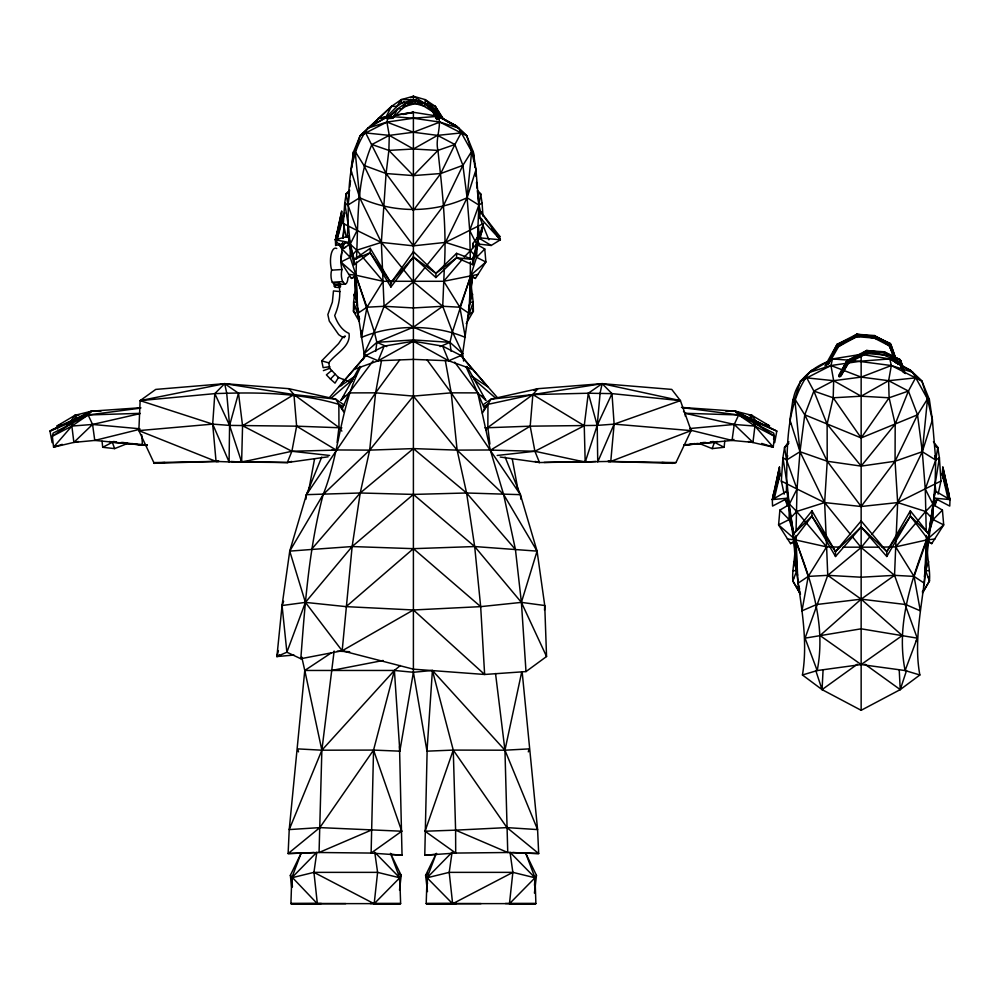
<?xml version="1.0" encoding="UTF-8"?>
<svg xmlns="http://www.w3.org/2000/svg" width="1000" height="1000" viewBox="0 0 1000 1000"><rect width="100%" height="100%" fill="white"/><g stroke="black" fill="none" stroke-linecap="round" stroke-linejoin="round"><path stroke-width="1.5" d="M375.725 351.35L376.863 342.337L374.35 331.9L350.2 257.337L350.2 244.188L348.5 226.513L344.725 203.012L346.138 193.988L349.075 190.975M793.9 534.15L789.15 519.587L789.163 504.613L787.225 484.487L782.913 457.713L784.538 447.438L788.863 441.7M400.337 665.5L394.4 670.462L373.55 750.088L371.112 853.062L402.038 855.225L399.513 746.488M435.9 277.55L435.913 273.35L456.587 253.35L472.725 259.45L472.7 264.688L456.637 257.775L435.913 273.35L413.4 257.013L390.9 282.812L390.913 287.013L413.4 257.013L435.9 277.55L456.637 257.775L456.587 253.35M928.688 540.138L934.575 498.15L949.75 506.075L950 499.6L935.113 491L928.713 533.8L910.387 516.125L886.787 551.562L861.15 527.038L835.525 556.5L835.512 551.562L861.15 527.038L886.775 556.5L886.787 551.562L910.337 510.85L928.713 533.8L928.688 540.138L910.387 516.125L910.337 510.85M390.913 287.013L370.175 252.738L370.225 248.312L354.087 259.45L354.113 264.688L370.175 252.738L390.9 282.812L413.4 251.663L435.913 273.35M835.525 556.5L811.912 516.175L811.963 510.85L793.587 533.8L793.612 540.138L811.912 516.175L835.512 551.562L861.15 520.9L886.787 551.562M522.175 672L537.587 829.587L538.688 853.562L507.75 852.5L455.7 853.062L424.775 855.225L427.188 748.05M154.15 462.587L218.688 461.35L154.162 463.312L138.85 430.613L140.137 400.625L155.75 389.412L224.662 383.663L226.675 392.863L229.587 425.4L229.075 461.912L287.3 462.537L328.113 456.812M353.4 159.512L353.525 151.888L360.05 135.812L391.525 106.363L401.225 99.625L413.4 96.25L425.2 99.625L435.288 106.363L443.312 118.763L456.45 126.025L466.763 135.812L473.288 151.888L475.95 169.85L478.888 205.062L476.613 257.337L452.463 331.9L449.95 342.337L451.087 351.35M792.887 402.488C794.55 383.2 809.812 368.787 827.062 361.887M799.562 592.65L792.85 580.975C791.775 568.85 795.8 557.05 794.8 545.037M334.137 651.012L321.863 750.2L319.062 852.5L288.125 853.562L289.225 829.587L304.775 670.462L301.737 656.988M463.638 361.112L462.65 353.625L469.988 302.262L470.4 261.988M926.375 535.475L926.363 541.375C928.475 586.287 911.562 630.112 919.85 674.987L900.238 689.613L861.15 710.3L822.062 689.613L802.45 674.987C809.925 630.25 795.688 586.375 794.075 541.788M363.363 359.613L364.162 353.625L374.35 331.9L384.087 306.288L381.35 242.4L386.087 173.538L388.875 150.4L389.275 135.375L386.912 122.088L388.25 116.287L391.213 115.812M826.137 536.188L824.638 502.575L827.225 461.25L827.113 424.137L833.2 397.788L833.662 380.688L830.975 365.538L832.487 358.925L861.15 354.363M862.663 354.613L889.8 358.925L910.175 370.025L921.925 381.175L929.362 399.475L932.387 419.938L935.725 460.05L935.075 484.487L933.138 504.613L933.15 519.587L928.4 534.15M356.413 261.988L356.025 275.238L357.9 313.263L364.162 353.625L366.388 355.788M356.5 259.037C358.275 220.688 356.4 180.338 371.9 144.512L389.275 135.375L413.4 132.25L439.9 122.088L458.663 128.038L471.65 151.425L475.95 169.85L467.1 197.75L445.462 242.4L427 265.1M795.925 535.475L797.925 583.288L799.65 589.188M796.062 530.975L797.013 489.025L800 451.712L804.762 414.825L813.875 391.075L833.662 380.688L861.15 377.113L891.325 365.538L912.7 372.312L927.5 398.963L932.387 419.938L922.3 451.712L897.663 502.575L871.725 534.5M313.925 852.475L301.062 853.337L291.788 877.788L290.912 903.625L400.625 903.625L399.75 877.788L390.487 853.337L401.2 875.362L399.513 890.15M427.475 891.625L425.613 875.362L436.325 853.337L427.062 877.788L426.188 903.625L535.887 903.625L535.025 877.788L525.75 853.337L512.875 852.475M444.288 268.85L442.725 306.288L452.463 331.9L462.65 353.625L460.412 355.788M444.425 265.738C446.712 227.237 442.038 188.65 437.938 150.4C435.075 138.863 441.613 127.45 438.562 116.287L413.4 112.275L394.162 115.337M896.025 539.237L894.538 575.337L917.237 638.15L916.275 641.1M896.162 536.188L897.663 502.575L895.062 461.25L895.188 424.137L889.1 397.788L888.637 380.688L891.325 365.538L889.8 358.925L861.15 361.138L830.975 365.538L809.6 372.312C783.75 406.938 787.763 451.475 786.35 492.238M467.638 317.625L468.913 313.263L470.662 276.462L475.387 278.425L485.887 262L484.762 249.013L476.6 244.188L469.712 230.5L467.1 197.75L462.9 165.362L454.9 144.512L437.537 135.375L413.4 132.25L386.912 122.088L368.137 128.038C344.387 159.537 349.8 200.175 347.3 237.1M923.512 586.237L924.375 583.288L926.363 541.375L931.737 543.612L943.7 524.913L942.425 510.112L933.138 504.613L925.275 489.025L922.3 451.712L917.525 414.825L908.413 391.075L888.637 380.688L861.15 377.113L830.975 365.538L800.375 381.175L794.8 398.963L800 451.712L824.638 502.575L850.575 534.5M857.362 664.212L822.062 689.613L823.075 669.925M544.513 610.163L544.75 605.525L537.075 551.125L520.4 494.663L505.087 457.075M471.887 275.8L469.988 302.262L468.5 309.8M927.237 549.587L924.4 576.825M927.5 545.037L927.675 542M346.3 237.1L343.325 223.5L344.725 203.012L347.925 205.062L357.1 230.5L381.35 242.4L413.4 245.85L445.462 242.4L483.488 223.5L480.213 238.487L479.888 237.838M528.3 751.875L529.113 748.888L504.95 750.2L453.263 750.088L426.987 751.162L432.413 670.462L413.4 672.275L394.4 670.462L304.775 670.462L321.863 750.2L289.225 829.587L319.837 827.613L401.763 831.225L373.55 750.088L321.863 750.2L297.7 748.888L298.512 751.875M784.2 494.15L781.325 481.037L782.913 457.713L786.575 460.05L797.013 489.025L824.638 502.575L861.15 506.512L897.663 502.575L940.962 481.037L939.388 457.713L937.763 447.438L933.438 441.7M399.55 880.812L399.75 877.788L401.2 875.362L398.95 873.25M534.5 885.337L535.025 877.788L536.475 875.362L525.75 853.337M343.65 411.875L335.763 399.15L293.95 394.588L224.662 383.663L214.825 393.625L212.688 424.125L216.05 461.425L229.075 461.912L212.688 424.125L140.137 400.625L224.662 383.663L288.9 388.688L335.763 399.15L344.087 405M472.638 247.825L472.975 243.388L481.662 231.812L481.6 227.262M321.725 457.075L306.413 494.663L289.738 551.125L305.413 602.388L342.163 650.788L413.4 669.175L484.637 674.475L526 671.575L546.55 656.513L544.75 605.525L521.4 602.388L480.675 606.638L413.4 609.975L342.163 650.788L300.812 658.725C305.025 603.562 308.975 548.125 323.2 494.45C339.875 452.925 339.85 406.35 360.863 366.587M484.95 427.837L530.188 426.175L597.212 425.4L614.125 424.125L691.1 430.613L610.763 461.425L539.513 462.537L534.913 451.275L530.188 426.175L532.863 394.588L537.913 388.688L602.15 383.663L671.75 389.412L680.4 400.625L691.1 430.613L675.962 462.587L672.65 463.312L608.125 461.425L675.962 462.587M342.987 238.212L343.787 228.962M781.325 481.037L797.013 489.025L789.163 504.613L779.875 510.112L778.587 524.913L790.55 543.612L795.938 541.375C811.988 582.413 826 626.05 817.188 670.55L802.45 674.987M492.15 450.125L534.913 451.275L585.188 462.125L597.212 425.4L600.138 392.863L602.15 383.663L680.4 400.625L614.125 424.125L597.737 461.912L597.212 425.4L588.3 393.225L602.15 383.663L611.987 393.625L680.4 400.625M342.163 650.788L352.137 546.55L360.225 492.987L369.688 450.125L375.6 392.837L381.388 361.2M472.287 275.938L471.287 286.337L473.2 302.113L469.988 302.262L472.337 276.363M488.888 239.838L479.7 217.312L480.25 211.25L499.8 236.412L499.8 238.725L496.625 235.35M928.225 541.788L925.6 570.75L929.45 580.975L922.738 592.65M948.037 498.787L942.212 474L942.837 467.1L949.338 495.763L946.488 487.062M343.1 238.125L344.45 224.125M928.1 541.9C925.662 554.95 930.625 567.788 929.45 580.975L922.412 592.925M481 213.562L478.888 205.062L467.1 197.75L471.65 151.425L466.763 135.812L456.45 126.025L438.562 116.287L413.4 118.225L386.912 122.088L360.05 135.812L355.15 151.425L359.712 197.75L381.35 242.4L413.4 281.837L442.725 306.288L459.85 307.213L468.913 313.263M935.95 492.238L935.075 484.487L939.388 457.713L935.725 460.05L922.3 451.712L927.5 398.963L921.925 381.175L910.175 370.025L907.212 369.3M293.962 655.062L276.913 656.55L282.062 605.525L289.738 551.125L323.2 494.45L369.688 450.125L413.4 396.1L451.213 392.837L477.738 392.9L485.8 400.325L467 366.375M467.1 197.75C433.125 213.363 393.675 213.363 359.712 197.75L347.925 205.062L349.525 189.862M349.85 186.825L350.487 180.75M351.125 174.675L351.438 171.637M351.925 167.075L353.525 151.888L355.15 151.425L363.9 165.362L383.625 206.125L413.4 245.85L443.188 206.125L462.9 165.362L471.65 151.425L473.288 151.888L474.25 161M699.9 443.713L712.163 448.612L724.112 447.3L724.762 441.213M509.45 903.75L512.863 872.362L510.025 852.275L535.025 877.788L509.45 903.75L535.887 903.625L505.412 903.5M305.912 499.225L306.413 494.663L309.5 489.288M683.037 407.7L738.662 414.963L773.662 433.113L774.463 436.287L773.238 447.15L748.425 441.5M534.438 893.112L536.475 875.362M690 430.037L732.038 440.425L752.95 442.4L754.938 426.075L753.95 422.287L774.463 436.287L773.525 439.087M337.113 442.55L338.963 427.475L338.85 404.363C298.6 392.425 256.425 392.113 214.825 393.625L140.137 400.625M751.25 419.862L751.812 415.3L735.125 411.138L681.488 407.413M607.812 461.362L610.763 461.425L614.125 424.125L611.987 393.625L588.3 393.225L584.25 425.725L585.188 462.125L595.862 461.475M698.1 443.413L684.325 445.125L732.038 440.425L734.25 424.45L738.662 414.963L735.125 411.138L725.837 411.087M301.062 853.337L290.338 875.362L317.362 903.75L313.938 872.362L316.788 852.275L291.788 877.788L292.413 886.85M755.825 424.95L756.275 421.863L752.613 419.487L776.812 431.087L774.688 442.663M353.525 151.888L350.863 169.85L359.712 197.75M790.512 424.237L789.912 419.938L792.938 399.475L794.8 398.963L804.762 414.825L827.225 461.25L861.15 506.512L895.062 461.25L917.525 414.825L927.5 398.963L929.362 399.475M928.713 533.8L935.113 491M477.738 190.975L480.675 193.988L478.888 205.062L469.712 230.5L470.312 259.037M926.237 530.975L925.275 489.025L935.725 460.05L937.763 447.438L935.625 445.363M301.762 853.075L288.125 853.562L319.837 827.613L373.55 750.088L399.825 751.162L413.4 672.275L413.4 341.213L384.15 346.138L365.825 355.513L328.862 398.25M462.25 259.413L443.725 281.288L459.85 307.213L465.363 337.438C434.263 324.2 392.537 324.2 361.45 337.438L366.962 307.213L383.088 281.288L443.725 281.288L478.225 274.375M882.175 547.125L895.688 546.875L914.05 576.4L920.325 610.825L905.625 604.513L861.15 599.175L816.663 604.513L801.975 610.825L808.25 576.4L826.612 546.875L826.275 539.237M308.738 490.363L314.525 459.038M288.9 388.688L293.95 394.588L296.625 426.175L291.887 451.275L287.3 462.537L240.087 461.5M903.1 372.15L899.425 362.2L899.95 359.588L884.4 351.825L866.675 350.525L846.975 360.675L838.65 375.525M425.05 831.225L455.7 853.062L455.6 830.15L506.962 827.613L537.587 829.587L504.95 750.2L432.413 670.462L453.263 750.088L425.05 831.225L455.6 830.15L507.75 852.5L504.95 750.2L521.725 671.963M938.1 494.15L940.962 481.037M381.35 242.4L356.763 250.2L350.2 257.337L342.05 249.013L335.4 239.788L348.475 236.15L348.938 242.438L335.625 245.463L335.4 239.788L341.688 211.25L342.225 217.312L337.038 239.462L344.688 212.987M777.712 481.262L780.075 474L772.3 499.6L787.188 491L787.712 498.15L772.55 506.075L772.3 499.6L779.45 467.1L780.075 474L774.262 498.787M337.65 233.012L335.975 238.725L341.688 211.25M772.962 498.4L779.45 467.1M335.625 245.463L336.325 242.463M520.9 499.225L520.4 494.663L466.587 492.987L413.4 494.412L352.137 546.55L305.413 602.388L286.887 652.212L276.913 656.55L278.4 650.562M472.7 264.688L477.875 244L478.338 237.738L500.375 239.788L480.25 211.25M922.3 451.712L895.062 461.25L861.15 466.112L827.225 461.25L800 451.712L786.575 460.05L787.65 455.75M456.637 257.775L472.725 259.45L478.338 237.738L491.188 245.463L500.375 239.788L479.7 217.312L481.938 219.438M354.538 307.025L353.438 311.225L359.15 321.163M800.525 594.125L792.85 580.975L793.562 578.237M140.725 407.725L91.688 411.138L88.15 414.963L71.875 426.075L52.35 436.287L72.862 422.287L71.875 426.075L73.863 442.4L53.575 447.15L52.35 436.287L53.15 433.113L88.15 414.963L140.675 408.113M334.663 450.125L291.887 451.275L241.625 462.125L229.587 425.4L238.512 393.225L224.662 383.663L227.638 384.338M338.475 230.162L342.225 217.312L339.35 226.125M775.475 489.787L780.075 474M927.45 537.062L926.5 539.987C910.875 581.838 896.087 625.3 905.113 670.55L919.85 674.987M370.175 252.738L354.087 259.45L348.938 242.438L335.4 239.788L342.225 217.312M526 671.575L521.4 602.388L537.075 551.125L503.612 494.45L490.312 450L477.738 392.9L465.95 366.587M438.25 119.038L436.287 118.425L438.6 118.725C436.775 110.712 425.4 101.625 415.175 100.7L405.425 103.387L397.663 108.787L387.212 118.7L392.7 118.25L401.987 108.787L409.075 104.188M440.2 115.812L443.137 119.312L438.562 116.287L458.663 128.038M335.975 236.412L338.387 229.062M478.05 245.65L478.95 242.887M772.962 495.763L775.337 488.512M934.925 505.825L936.825 499.988L925.662 511.463L895.688 546.875L926.5 539.987L934.975 539M864.938 664.212L900.238 689.613L906.55 670.5M472.725 259.45L477.875 244L491.188 245.463M335.4 239.788L344.513 212.838M469.988 302.262L472.7 294.225M467.438 319.2L473.2 302.113L473.375 311.225L466.225 323.65M928.688 561.613L925.6 570.75L929.25 570.588M805.05 638.15L861.15 628.812L917.237 638.15L905.113 670.55L861.15 664.55L817.188 670.55L805.05 638.15L827.75 575.337L826.612 546.875L796.637 511.463L785.462 499.988L787.375 505.825M459.85 307.213L470.662 276.462M797.925 583.288L808.25 576.4L827.75 575.337L861.15 577.225L894.538 575.337L914.05 576.4L926.363 541.375M300.812 658.725L286.887 652.212L282.062 605.525L283.637 601.25M712.163 448.612L714.488 442.325L717.275 441.488M792.85 580.975L796.7 570.75L795.938 541.375M341.388 385.675L343.862 379.462M908.413 391.075L895.188 424.137L861.15 466.112L827.113 424.137L813.875 391.075L806.762 377.887L833.662 380.688L861.15 396.2L889.1 397.788L908.413 391.075L915.537 377.887L921.925 381.175M356.087 375.538L339.15 386.7L354.162 369.363L378.15 360.775L384.15 346.138M477.725 241.438L481.662 231.812M344.938 242.062L342.05 249.013L340.925 262L351.425 278.425L356.15 276.462L366.962 307.213L384.087 306.288L413.4 307.938L442.725 306.288L413.4 327.2L376.863 342.337L364.162 353.625M342.362 408.562L349.075 392.9L373.075 360.9M336.775 248.525A14.95 5.725 86.4 0 0 331.012 267.4L331.625 270.2A8.55 3.275 86.4 0 0 332.287 282.262L334.738 284.762M349.087 276.688L347.938 277.775A8.55 3.275 86.4 0 1 345.125 284.1L342.675 281.6A8.55 3.275 86.4 0 1 342.013 269.538L341.4 266.737A14.95 5.725 86.4 0 1 341.912 252.2M597.212 425.4L611.987 393.625M833.1 352.675L837.038 344.4L856.737 334.263L874.45 335.55L890.825 344.325L897.925 364.525M843.05 368.938L846.975 360.675L867.788 351.525L885.362 352.825L899.95 359.588L905.337 373.575M454.9 144.512L440.725 173.538L413.4 210.387L386.087 173.538L365.662 132.925L389.275 135.375L413.4 149L437.938 150.4L454.9 144.512L461.15 132.925L466.763 135.812M477.163 238.363L482.6 227.512M339.188 243.55L342.05 249.013L350.2 244.188L357.1 230.5L343.325 223.5M828.088 364.025L837.7 345.412L857.85 335.262L875.413 336.55L890 343.312L895.113 357.85M838.713 376.6L846.975 360.675L848.525 362.825L840.875 376.213M839.788 376.987L848.525 362.825L866.737 353.525L867.788 351.525L887.038 355.775M386.012 116.888L391.525 106.363L396.925 106.363L403.925 101.675M417.863 103.525L405.425 103.387L401.987 108.787L397.663 108.787L392.7 118.25L387.075 118.25M546.55 656.513L521.4 602.388L515.438 549.487L503.612 494.45L457.125 450.125L413.4 396.1L375.6 392.837L349.075 392.9L341.012 400.325L359.812 366.375M824.925 366L837.038 344.4L857.85 335.262L874.225 338.062L879.963 339.975M826.413 365.55L837.7 345.412L856.8 336.662L859.737 336.475M839.362 376.45L847.638 361.688L867.788 351.525L866.675 350.525L860.625 354.625M344.05 337.762L345.238 336.062L342.812 337.038M847.638 361.688L866.737 353.525L884.163 354.925L885.362 352.825L884.4 351.825L879.987 352.25M935.325 502.625L936.825 499.988M828.637 363.963L838.587 346.55L844.638 342.45M886.775 556.5L910.387 516.125M338.575 377.35L335.012 383.137L330.438 379.075L326.4 374.85L331.55 370.575M416.35 99.8L401.225 99.625L396.925 106.363L386.375 117.125M482.362 413.137L491.05 399.15L537.913 388.688L533.663 390.387M889.1 397.788L861.15 437.925L804.762 414.825M69.612 422.938L75 415.3L91.688 411.138L100.962 411.087M341.012 400.325L344.538 395.412M483.525 410.475L487.962 404.363L532.863 394.588L602.15 383.663L599.175 384.338M399.575 360.1L375.6 392.837L306.413 494.663L360.225 492.987L413.4 494.412L474.675 546.55L521.4 602.388M837.038 344.4L838.587 346.55L856.8 336.662L857.85 335.262L856.737 334.263L853.112 336.725M71 424.65L72.862 422.287M856.8 336.662L874.225 338.062L875.413 336.55L890.825 344.325L895.238 357.675M485.9 429.9L487.85 427.475L532.863 394.588L588.3 393.225M425.062 267.5L413.4 281.837L384.087 306.288L413.4 327.2L449.95 342.337L462.65 353.625M869.8 536.862L861.15 547.5L827.75 575.337L861.15 599.175L902.262 635.55L861.15 664.55L820.037 635.55L861.15 599.175L894.538 575.337L861.15 547.5L852.5 536.862M890.825 344.325L889.488 345.925L893.162 355.875M902.325 369.075L899.425 362.2L900.763 360.588L885.362 352.825L866.675 350.525M354.162 369.363L365.825 355.513L378.15 360.775L413.4 359.375L448.663 360.775L472.638 369.363L497.95 398.25M464.2 257.113L476.6 244.188M289.738 551.125L311.363 549.487L360.225 492.987L413.4 448.6L457.125 450.125L493.275 449.963M922.375 591.525L924.338 589.3M66.45 426.488L70.537 421.863L74.2 419.487L91.688 411.138L89.213 412.238M321.863 750.2L394.4 670.462L399.825 751.162M840.125 547.125L826.612 546.875L795.788 539.987L778.587 524.913L789.15 519.587L796.637 511.463L824.638 502.575M748.725 418.6L751.812 415.3L769.638 425.9L765.337 424.075M330.438 379.075L335.075 374.263M437.938 150.4L413.4 175.6L386.087 173.538L363.9 165.362M445.462 242.4L470.05 250.2L476.613 257.337L484.762 249.013M897.663 502.575L925.662 511.463L933.15 519.587L942.425 510.112M329.787 366.688L323.15 367.65L321.7 360.838L338.612 343.587L342.688 337.375L338.663 334.6L329.275 321.062L327.85 314.6L332.388 302.05L333.462 290.938L340.125 291.588M427.475 883.825L427.062 877.788L452.062 852.275L449.212 872.362L452.638 903.75L512.863 872.362L535.025 877.788M370.15 903.5L400.625 903.625L374.175 903.75L377.6 872.362L374.75 852.275L399.75 877.788L374.175 903.75L313.938 872.362L291.788 877.788M360.05 135.812L391.525 106.363M347.925 205.062L346.138 193.988L349.475 190.763M788.825 443.3L784.538 447.438L786.575 460.05M139.812 429.288L94.775 440.425L73.863 442.4L92.562 424.45L140.05 413.625M772.3 499.6L787.712 498.15L793.587 533.8L811.912 516.175M387.212 118.7L397.663 108.787M800.375 381.175L812.125 370.025L815.075 369.3M427.863 873.25L425.613 875.362L427.062 877.788L452.638 903.75M330.988 398.288L353.137 379.15M282.062 605.525L305.413 602.388L346.138 606.638L413.4 548.663L474.675 546.55L537.075 551.125M470 313.962L473.375 311.225L472.638 308.425M401.763 831.225L371.112 853.062L319.062 852.5L371.213 830.15M483.913 404.162L491.05 399.15L532.863 394.588L584.25 425.725L534.913 451.275L497.175 455.462M351.425 278.425L356.025 275.238L383.088 281.288L356.763 250.2L350.2 244.188M790.55 543.612L795.788 539.987L794.85 537.062M848.525 362.825L853.363 359.538M359.6 319.088L357.9 313.263L366.962 307.213M276.913 656.55L279.45 654.85M304.775 670.462L331.587 652.7M477.337 190.763L480.675 193.988L482.088 203.012L478.888 205.062L477.45 191.388M491.938 449.288L530.188 426.175M57.575 428.975L57.162 425.9L75 415.3L79.013 415.138M368.137 128.038L388.25 116.287L413.4 118.225L439.9 122.088L461.15 132.925L437.537 135.375L413.4 149L388.875 150.4L371.9 144.512M809.6 372.312L827.1 362.075M410.7 97.8L413.4 96.25L435.288 109.975L437.25 112.312M411.512 102.788L415.175 100.7L432.675 111.662L435.637 115.2M732.038 440.425L733.925 439.363M378.15 360.775L413.4 341.213L442.663 346.138L460.988 355.513L487.663 386.7L472.025 376.4M370.363 126.025L388.25 116.287L378.462 118.763M102.05 441.213L102.7 447.3L112.325 442.325L147.2 445.425L94.775 440.425L92.562 424.45L88.15 414.963L50 431.087L52.125 442.663M91.688 411.138L70.537 421.863L70.975 424.95M350.2 257.337L340.925 262L356.025 275.238L348.587 274.375M483.9 406.3L487.962 404.363L487.85 427.475L489.888 444.062M440.112 346.575L449.95 342.337L413.4 339.925L376.863 342.337L386.7 346.575M413.4 341.213L448.663 360.775L460.988 355.513L472.638 369.363M57.162 425.9L61.475 424.075M917.525 414.825L861.15 437.925L833.2 397.788L813.875 391.075M102.7 447.3L114.65 448.612L126.912 443.713M420.562 103.475L424.6 103.387L432.675 111.662L436.9 119.575L439.1 118.7M346.138 193.988L348.775 192.987M462.9 165.362L440.725 173.538L413.4 175.6L388.875 150.4M323.375 370.625L329.9 368.263M62.225 444.363L53.575 447.15L71.875 426.075L92.562 424.45L139.787 428.775M428.088 104.125L413.4 99.862L401.225 103.225L401.225 99.625M424.6 103.387L424.6 106.275L415.175 103.575L405.425 106.275L405.425 103.387M287.3 462.537L291.762 461.4M427.062 877.788L449.212 872.362L512.863 872.362M403.062 114.45L413.4 112.275L413.4 339.925M73.863 442.4L78.388 441.5M331.65 670.462L383.125 660.475M390.5 116.137L378.288 118.2L382.512 118.2M395.087 115.363L413.4 112.275M701.162 443.025L705.763 442.45M710.362 441.887L713.425 441.5M684.237 444.837L687.3 444.475M690.375 444.113L694.975 443.562M701.112 442.837L704.175 442.475M866.737 353.525L869.688 353.237M690.075 428.5L734.25 424.45L754.938 426.075L774.463 436.287M684.163 445.025L714.488 442.325L724.112 447.3M424.775 855.225L437.15 854.262M154.162 463.312L164.85 462.475M311.363 549.487L352.137 546.55L413.4 548.663L480.675 606.638L484.637 674.475L413.4 609.975L346.138 606.638M331.637 270.163L342.025 269.5M332.287 282.262L342.675 281.6M336.225 284.662L345.125 284.1M833.2 397.788L861.15 396.2L888.637 380.688L915.537 377.887L891.325 365.538L852.1 360.438M88.15 414.963L140.013 413.338M219 461.362L216.05 461.425L138.85 430.613L212.688 424.125L229.587 425.4L296.625 426.175L341.85 427.837M544.075 462.438L586.725 461.5M879.175 547.175L843.125 547.175M321.388 903.5L290.912 903.625L345.775 903.612M456.662 903.5L426.188 903.625L481.037 903.612M313.938 872.362L377.6 872.362L399.75 877.788M332.062 449.938L369.688 450.125L413.4 448.6L466.587 492.987L515.438 549.487M737.6 412.238L735.125 411.138L776.812 431.087L738.662 414.963L685.275 413.288L683.5 411.3M525.05 853.075L538.688 853.562L506.962 827.613L453.263 750.088L455.6 830.15M749.137 415.2L751.812 415.3L757.2 422.938M711.413 442.2L714.488 442.325M357.425 305.275L356.825 302.262L353.612 302.113L355.525 286.337L354.925 275.8M793.05 570.588L796.7 570.75L797.6 575.3M337.25 651.15L349.688 651.712M230.95 461.475L241.625 462.125L242.562 425.725L238.512 393.225M121.05 442.45L147.162 445.45M832.487 358.925L849.087 360.213M661.963 462.475L672.65 463.312M391.213 854.375L402.038 855.225M934.575 498.15L950 499.6L942.837 467.1M436.475 118.513L439.012 118.987M329.625 455.462L291.887 451.275L242.562 425.725L293.95 394.588L338.963 427.475L341.875 431.1M787.325 539L795.788 539.987L808.25 576.4M122.638 442.475L127.238 443.013M131.838 443.562L136.438 444.113M139.512 444.475L147.175 445.387L141.125 444.387M856.737 334.263L875.413 336.55L889.488 345.925L897.175 363.387M113.387 441.5L116.45 441.887M500.213 457.025L539.513 462.537L535.05 461.4M453.45 125.288L456.45 126.025L444.475 119.987M144.25 444.462L147.225 445.2M321.7 360.838L328.988 362.95M897.075 358.738L899.95 359.588L904.038 371.213M109.537 441.488L112.325 442.325L114.65 448.612M430.962 105.025L435.288 106.363L443.137 119.312M429.988 107.95L432.675 108.787L438.963 119.138M761.712 443.438L773.238 447.15L754.938 426.075L738.662 414.963M882.825 340.925L890 343.312M478.038 192.987L480.675 193.988M935.013 446.15L937.763 447.438M884.163 354.925L899.425 362.2L904.15 372.938M342.912 406.3L338.85 404.363L343.288 410.475M476.613 257.337L485.887 262L470.788 275.238L475.387 278.425M933.15 519.587L943.7 524.913L926.5 539.987L931.737 543.612M735.125 411.138L756.275 421.863L760.362 426.488M874.225 338.062L889.488 345.925L893.55 355.562M889.8 358.925L912.7 372.312M296.625 426.175L334.875 449.288M885.362 352.825L899.425 362.2M914.05 576.4L924.375 583.288M352.3 381.05L351.562 380.525L350.913 382.25L338.462 377.537L329.7 368.338L328.75 362.887C335.288 353.562 351.05 346.763 349.025 333.413C341.8 330.387 337.062 322.612 334.7 315.55C338.762 306.15 340.975 295.475 339.062 285.275M355.688 313.05L353.438 311.225L353.612 302.113L359.375 319.2M473.663 379.15L495.812 398.288M470.962 149.85L473.288 151.888M491.975 228.988L499.8 236.412M752.95 442.4L734.25 424.45L685.275 413.288L685.312 416.138M779.875 510.112L789.15 519.587M439.237 117.387L435.288 109.975L425.2 99.625L425.2 103.225M874.45 335.55L875.413 336.55M479.7 217.312L481.812 219.562M78.088 418.6L75 415.3L75.562 419.862M799.925 591.525L797.038 586.4M454.663 362.137L477.738 392.9L484.45 408.562M427.238 360.1L451.213 392.837L520.4 494.663M482.275 395.412L485.8 400.325M370.225 248.312L390.9 282.812M811.963 510.85L835.512 551.562M785.462 499.988L787.725 503.938M214.825 393.625L229.587 425.4M442.663 346.138L448.663 360.775M439.5 117.163L435.288 106.363L435.288 109.975M436.9 119.575L432.675 108.787L432.675 111.662M894.212 358.725L895.788 362.987M793.612 561.613L796.7 570.75L794.2 541.9M357.9 313.263L356.825 302.262L354.113 294.225L354.613 297.087M900.763 360.588L904.2 370.975M815.75 670.5L822.062 689.613M944.312 481.175L942.212 474L944.587 481.262M344.725 203.012L345.688 205.95M347.863 242.887L348.762 245.65M789.912 419.938L800 451.712M942.212 474L950 499.6M945.15 484.05L946.4 488.35M947.237 491.225L948.925 496.962M928.388 576.862L929.45 580.975M934.65 455.75L935.725 460.05M348.475 236.15L354.087 259.45M348.938 242.438L354.113 264.688M358.013 308.3L358.612 311.312M512.288 459.038L518.075 490.363M445.425 361.2L451.213 392.837L457.125 450.125L466.587 492.987L474.675 546.55L480.675 606.638M413.4 672.275L426.987 751.162M787.188 491L793.587 533.8M787.712 498.15L793.612 540.138M495.538 673.525L504.95 750.2M290.338 875.362L291.7 887.2M478.312 226.513L479.675 238.612M474.575 164.037L474.888 167.075M475.525 173.15L475.85 176.188M476.488 182.275L477.125 188.35M354.525 275.938L356.825 302.262L356.15 276.462M472.975 243.388L473.325 247.2M354.475 276.363L356.825 302.262M141.738 434.812L142.487 445.125M482.088 203.012L482.987 216.175M899.225 669.925L900.238 689.613M801.938 607.962L801.975 610.825M361.362 330.462L361.45 337.438M861.15 355.725L861.15 710.3M415.175 100.7L415.175 103.575M413.4 96.25L413.4 99.862M344.212 248.113A14.95 5.725 86.4 0 1 345.65 247.488M342.587 242.85L342.05 249.013L342.65 242.787M53.2 429.25L50 431.087L74.2 419.487L53.2 429.25M335.062 284.738A3.337 1.25 6 0 0 340.688 284.762A3.337 1.25 6 0 0 336.775 282.812A3.337 1.25 6 0 0 335.062 284.738M334.85 286.812A3.337 1.25 6 0 0 340.462 286.837A3.337 1.25 6 0 0 336.55 284.887A3.337 1.25 6 0 0 334.85 286.812"/></g></svg>
